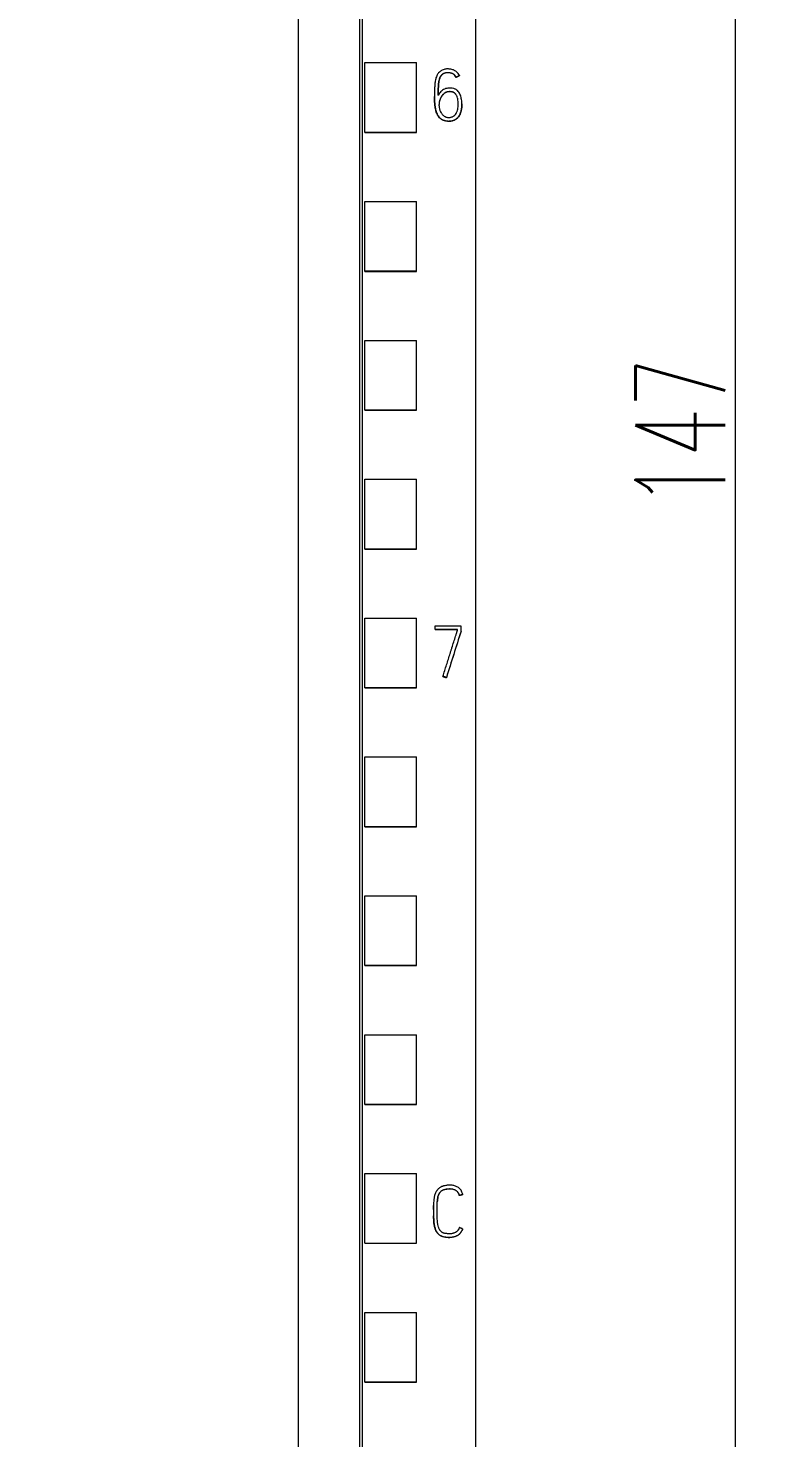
# Model space of a CAD drawing. Header units: millimetres. Extents: x 0 to 594, y 0 to 420.
# Drawn here: x 274.7 to 303.7, y 265.6 to 320.4 of the extents above; entities that cross this region are included whole.
import ezdxf

# ---------------------------------------------------------------- set-up
doc = ezdxf.new("R2010")
doc.units = ezdxf.units.MM
doc.layers.add('1', color=7, linetype='Continuous')
doc.layers.add('106', color=7, linetype='Continuous')
doc.styles.add('latin_extended', font='simplex.shx')
doc.dimstyles.get("Standard").update_dxf_attribs({"dimtxt": 0.18, "dimasz": 0.18, "dimexe": 0.18, "dimexo": 0.0625, "dimgap": 0.09, "dimtad": 0, "dimtih": 1, "dimtoh": 1, "dimdec": 4, "dimzin": 0, "dimdsep": 46, "dimtxsty": 'Standard', "dimcen": 0.09, "dimadec": 0, "dimazin": 0, "dimtfac": 1, "dimtdec": 4, "dimtofl": 0, "dimtmove": 0, "dimatfit": 3, "dimfxl": 1, "dimtolj": 1, "dimtzin": 0, "dimarcsym": 0})

# ---------------------------------------------------------------- blocks, each defined once
blk = doc.blocks.new('_U1')
at = {"layer": '106', "color": 7, "lineweight": 13}
for p, q in [((287.140422, 378.20148), (303.740362, 378.20148)), ((302.240362, 378.20148), (302.240362, 231.20148)), ((290.541157, 231.20148), (303.740362, 231.20148))]:
    blk.add_line(p, q, dxfattribs=at)
at = {"layer": '106', "color": 7, "lineweight": 25}
for points in [[(302.240362, 378.20148), (302.701145, 374.701482), (301.779578, 374.701478)], [(302.240362, 231.20148), (301.779578, 234.701478), (302.701145, 234.701482)]]:
    blk.add_solid(points, dxfattribs=at)
at = {"layer": '106', "color": 7, "linetype": 'Continuous', "lineweight": 18, "insert": (301.854809, 301.777138), "char_height": 3.5, "attachment_point": 7, "rotation": 90, "line_spacing_factor": 0.963855, "style": 'latin_extended'}
blk.add_mtext('\\W0.6447;147', dxfattribs=at)

msp = doc.modelspace()

# ---------------------------------------------------------------- linework, layer by layer
at = {"layer": '1', "color": 7, "linetype": 'Continuous', "lineweight": 13}
for p, q in [((292.14, 365.882), (292.14, 252.464)), ((287.74, 254.786), (287.74, 363.601)), ((287.84, 316.372), (287.84, 319.074)), ((287.84, 319.074), (289.84, 319.074)), ((289.84, 316.372), (289.84, 319.074)), ((291.516, 318.572), (291.516, 318.566)), ((291.388, 318.506), (291.388, 318.5)), ((290.544, 317.768), (290.544, 317.761)), ((291.608, 317.468), (291.608, 317.475)), ((287.84, 316.351), (287.84, 316.372)), ((287.84, 316.372), (289.84, 316.372)), ((289.84, 316.351), (289.84, 316.372)), ((287.84, 316.351), (289.84, 316.351)), ((287.84, 310.97), (287.84, 313.672)), ((287.84, 313.672), (289.84, 313.672)), ((289.84, 310.97), (289.84, 313.672)), ((287.84, 310.951), (287.84, 310.97)), ((287.84, 310.97), (289.84, 310.97)), ((287.84, 310.951), (289.84, 310.951)), ((289.84, 310.951), (289.84, 310.97)), ((287.84, 305.569), (287.84, 308.27)), ((287.84, 308.27), (289.84, 308.27)), ((289.84, 305.569), (289.84, 308.27)), ((287.84, 305.551), (287.84, 305.569)), ((287.84, 305.569), (289.84, 305.569)), ((287.84, 305.551), (289.84, 305.551)), ((289.84, 305.551), (289.84, 305.569)), ((287.84, 300.167), (287.84, 302.869)), ((287.84, 302.869), (289.84, 302.869)), ((289.84, 300.167), (289.84, 302.869)), ((287.84, 300.151), (287.84, 300.167)), ((287.84, 300.167), (289.84, 300.167)), ((287.84, 300.151), (289.84, 300.151)), ((289.84, 300.151), (289.84, 300.167)), ((287.84, 294.766), (287.84, 297.467)), ((287.84, 297.467), (289.84, 297.467)), ((289.84, 294.766), (289.84, 297.467)), ((290.575, 297.023), (290.575, 297.165)), ((290.575, 297.165), (291.574, 297.165)), ((290.575, 297.023), (290.575, 297.017)), ((291.435, 297.023), (290.575, 297.023)), ((290.575, 297.017), (291.435, 297.017)), ((291.435, 296.985), (291.435, 297.023)), ((291.574, 297.165), (291.574, 296.962)), ((291.574, 296.962), (291.574, 296.956)), ((290.872, 295.2), (290.872, 295.194)), ((291.005, 295.156), (291.005, 295.15)), ((287.84, 294.751), (287.84, 294.766)), ((287.84, 294.766), (289.84, 294.766)), ((287.84, 294.751), (289.84, 294.751)), ((289.84, 294.751), (289.84, 294.766)), ((287.84, 289.364), (287.84, 292.066)), ((287.84, 292.066), (289.84, 292.066)), ((289.84, 289.364), (289.84, 292.066)), ((287.84, 289.351), (287.84, 289.364)), ((287.84, 289.364), (289.84, 289.364)), ((287.84, 289.351), (289.84, 289.351)), ((289.84, 289.351), (289.84, 289.364)), ((287.84, 283.963), (287.84, 286.664)), ((287.84, 286.664), (289.84, 286.664)), ((289.84, 283.963), (289.84, 286.664)), ((287.84, 283.951), (287.84, 283.963)), ((287.84, 283.963), (289.84, 283.963)), ((287.84, 283.951), (289.84, 283.951)), ((289.84, 283.951), (289.84, 283.963)), ((287.84, 278.561), (287.84, 281.262)), ((287.84, 281.262), (289.84, 281.262)), ((289.84, 278.561), (289.84, 281.262)), ((287.84, 278.561), (289.84, 278.561)), ((287.84, 278.551), (287.84, 278.561)), ((287.84, 278.551), (289.84, 278.551)), ((289.84, 278.551), (289.84, 278.561)), ((287.84, 273.159), (287.84, 275.86)), ((287.84, 275.86), (289.84, 275.86)), ((289.84, 273.159), (289.84, 275.86)), ((291.503, 275.015), (291.503, 275.008)), ((291.639, 275.048), (291.639, 275.042)), ((290.51, 274.631), (290.51, 274.625)), ((290.51, 274.22), (290.51, 274.214)), ((290.511, 274.423), (290.511, 274.429)), ((291.637, 273.711), (291.637, 273.705)), ((287.84, 273.151), (287.84, 273.159)), ((287.84, 273.159), (289.84, 273.159)), ((287.84, 273.151), (289.84, 273.151)), ((289.84, 273.151), (289.84, 273.159)), ((287.84, 267.758), (287.84, 270.459)), ((287.84, 270.459), (289.84, 270.459)), ((289.84, 267.758), (289.84, 270.459)), ((287.84, 267.758), (289.84, 267.758)), ((287.84, 267.751), (287.84, 267.758)), ((287.84, 267.751), (289.84, 267.751)), ((289.84, 267.751), (289.84, 267.758))]:
    msp.add_line(p, q, dxfattribs=at)
for centre, major_axis, ratio, start_param, end_param in [((295.08, 246.354), (313.459, 998.518), 0.017697, 1.525648, 1.527459), ((295.123, 245.825), (315.11, 1003.805), 0.017792, 1.525423, 1.527225)]:
    msp.add_ellipse(centre, major_axis=major_axis, ratio=ratio, start_param=start_param, end_param=end_param, dxfattribs=at)
for points, knots in [([(287.64, 254.501), (287.64, 257.842), (287.64, 265.807), (287.64, 278.446), (287.64, 293.933), (287.64, 308.227), (287.64, 322.437), (287.64, 337.003), (287.64, 351.173), (287.64, 360.743), (287.64, 363.787)], [0, 0, 0, 0, 0.091483, 0.21812, 0.346206, 0.515858, 0.610111, 0.736264, 0.916066, 1, 1, 1, 1]), ([(285.24, 360.722), (285.24, 358.699), (285.24, 350.15), (285.24, 337.003), (285.24, 322.437), (285.24, 308.227), (285.24, 293.933), (285.24, 278.446), (285.24, 265.688), (285.24, 256.806), (285.24, 252.549), (285.24, 251.751)], [0, 0, 0, 0, 0.055935, 0.236292, 0.362833, 0.457376, 0.627551, 0.756032, 0.883059, 0.978086, 1, 1, 1, 1]), ([(291.516, 318.572), (291.501, 318.597), (291.485, 318.621), (291.459, 318.655), (291.449, 318.666), (291.43, 318.688), (291.419, 318.698), (291.387, 318.727), (291.364, 318.744), (291.326, 318.766), (291.314, 318.772), (291.287, 318.784), (291.274, 318.79), (291.233, 318.804), (291.205, 318.811), (291.162, 318.819), (291.148, 318.821), (291.119, 318.824), (291.105, 318.826), (291.061, 318.828), (291.033, 318.828), (290.99, 318.824), (290.975, 318.822), (290.947, 318.817), (290.933, 318.814), (290.89, 318.803), (290.863, 318.793), (290.825, 318.773), (290.812, 318.766), (290.788, 318.75), (290.776, 318.741), (290.742, 318.714), (290.721, 318.694), (290.693, 318.661), (290.684, 318.65), (290.667, 318.626), (290.659, 318.614), (290.638, 318.577), (290.626, 318.551), (290.605, 318.496), (290.597, 318.469), (290.583, 318.413), (290.578, 318.385), (290.569, 318.329), (290.565, 318.3), (290.556, 318.215), (290.552, 318.158), (290.547, 318.043), (290.546, 317.986), (290.544, 317.813), (290.543, 317.698), (290.549, 317.555), (290.55, 317.527), (290.554, 317.47), (290.557, 317.441), (290.566, 317.356), (290.575, 317.299), (290.591, 317.229), (290.595, 317.215), (290.603, 317.187), (290.607, 317.173), (290.621, 317.132), (290.632, 317.105), (290.65, 317.066), (290.656, 317.053), (290.67, 317.028), (290.678, 317.015), (290.702, 316.979), (290.72, 316.956), (290.75, 316.925), (290.761, 316.915), (290.783, 316.897), (290.795, 316.888), (290.831, 316.864), (290.857, 316.851), (290.897, 316.834), (290.911, 316.829), (290.938, 316.819), (290.952, 316.815), (290.994, 316.805), (291.023, 316.8), (291.066, 316.796), (291.081, 316.796), (291.11, 316.795), (291.124, 316.796), (291.168, 316.799), (291.196, 316.803), (291.238, 316.813), (291.252, 316.817), (291.28, 316.827), (291.293, 316.832), (291.333, 316.85), (291.358, 316.864), (291.394, 316.888), (291.406, 316.897), (291.428, 316.916), (291.439, 316.926), (291.47, 316.956), (291.488, 316.979), (291.511, 317.015), (291.519, 317.028), (291.532, 317.054), (291.538, 317.067), (291.555, 317.107), (291.563, 317.135), (291.574, 317.176), (291.578, 317.191), (291.584, 317.219), (291.586, 317.233), (291.593, 317.276), (291.597, 317.305), (291.606, 317.391), (291.609, 317.448), (291.607, 317.534), (291.605, 317.563), (291.598, 317.62), (291.593, 317.649), (291.581, 317.706), (291.574, 317.734), (291.556, 317.79), (291.545, 317.817), (291.52, 317.87), (291.506, 317.895), (291.473, 317.943), (291.454, 317.965), (291.422, 317.995), (291.41, 318.004), (291.386, 318.021), (291.374, 318.029), (291.348, 318.042), (291.334, 318.048), (291.307, 318.059), (291.293, 318.064), (291.251, 318.075), (291.222, 318.08), (291.178, 318.084), (291.163, 318.085), (291.134, 318.085), (291.119, 318.085), (291.075, 318.083), (291.046, 318.079), (291.003, 318.069), (290.989, 318.065), (290.962, 318.056), (290.948, 318.05), (290.908, 318.032), (290.883, 318.018), (290.847, 317.993), (290.835, 317.985), (290.812, 317.966), (290.801, 317.956), (290.77, 317.926), (290.751, 317.904), (290.716, 317.857), (290.7, 317.832), (290.686, 317.806)], [0, 0, 0, 0, 0.015625, 0.015625, 0.023438, 0.023438, 0.03125, 0.03125, 0.046875, 0.046875, 0.054688, 0.054688, 0.0625, 0.0625, 0.078125, 0.078125, 0.085938, 0.085938, 0.09375, 0.09375, 0.109375, 0.109375, 0.117188, 0.117188, 0.125, 0.125, 0.140625, 0.140625, 0.148438, 0.148438, 0.15625, 0.15625, 0.171875, 0.171875, 0.179688, 0.179688, 0.1875, 0.1875, 0.203125, 0.203125, 0.21875, 0.21875, 0.234375, 0.234375, 0.25, 0.25, 0.28125, 0.28125, 0.3125, 0.3125, 0.375, 0.375, 0.390625, 0.390625, 0.40625, 0.40625, 0.4375, 0.4375, 0.445313, 0.445313, 0.453125, 0.453125, 0.46875, 0.46875, 0.476563, 0.476563, 0.484375, 0.484375, 0.5, 0.5, 0.507813, 0.507813, 0.515625, 0.515625, 0.53125, 0.53125, 0.539063, 0.539063, 0.546875, 0.546875, 0.5625, 0.5625, 0.570313, 0.570313, 0.578125, 0.578125, 0.59375, 0.59375, 0.601563, 0.601563, 0.609375, 0.609375, 0.625, 0.625, 0.632813, 0.632813, 0.640625, 0.640625, 0.65625, 0.65625, 0.664063, 0.664063, 0.671875, 0.671875, 0.6875, 0.6875, 0.695313, 0.695313, 0.703125, 0.703125, 0.71875, 0.71875, 0.75, 0.75, 0.765625, 0.765625, 0.78125, 0.78125, 0.796875, 0.796875, 0.8125, 0.8125, 0.828125, 0.828125, 0.84375, 0.84375, 0.851563, 0.851563, 0.859375, 0.859375, 0.867188, 0.867188, 0.875, 0.875, 0.890625, 0.890625, 0.898438, 0.898438, 0.90625, 0.90625, 0.921875, 0.921875, 0.929688, 0.929688, 0.9375, 0.9375, 0.953125, 0.953125, 0.960938, 0.960938, 0.96875, 0.96875, 0.984375, 0.984375, 1, 1, 1, 1]), ([(290.686, 317.806), (290.686, 317.867), (290.687, 317.928), (290.689, 318.019), (290.69, 318.049), (290.692, 318.11), (290.694, 318.14), (290.697, 318.201), (290.7, 318.231), (290.707, 318.292), (290.711, 318.322), (290.72, 318.367), (290.724, 318.382), (290.731, 318.412), (290.735, 318.427), (290.749, 318.471), (290.761, 318.5), (290.779, 318.533), (290.783, 318.54), (290.791, 318.553), (290.795, 318.56), (290.809, 318.579), (290.819, 318.591), (290.835, 318.607), (290.841, 318.613), (290.852, 318.623), (290.858, 318.628), (290.877, 318.642), (290.891, 318.65), (290.911, 318.66), (290.919, 318.663), (290.933, 318.668), (290.941, 318.67), (290.963, 318.677), (290.978, 318.68), (291.009, 318.685), (291.024, 318.687), (291.055, 318.688), (291.07, 318.689), (291.102, 318.688), (291.117, 318.686), (291.147, 318.682), (291.17, 318.678), (291.192, 318.671), (291.207, 318.666), (291.214, 318.663), (291.236, 318.654), (291.25, 318.648), (291.277, 318.632), (291.289, 318.623), (291.308, 318.609), (291.314, 318.604), (291.325, 318.593), (291.331, 318.588), (291.346, 318.571), (291.356, 318.559), (291.373, 318.533), (291.381, 318.52), (291.388, 318.506)], [0, 0, 0, 0, 0.125, 0.125, 0.1875, 0.1875, 0.25, 0.25, 0.3125, 0.3125, 0.375, 0.375, 0.40625, 0.40625, 0.4375, 0.4375, 0.5, 0.5, 0.515625, 0.515625, 0.53125, 0.53125, 0.5625, 0.5625, 0.578125, 0.578125, 0.59375, 0.59375, 0.625, 0.625, 0.640625, 0.640625, 0.65625, 0.65625, 0.6875, 0.6875, 0.71875, 0.71875, 0.75, 0.75, 0.78125, 0.78125, 0.8125, 0.828125, 0.828125, 0.84375, 0.84375, 0.875, 0.875, 0.90625, 0.90625, 0.921875, 0.921875, 0.9375, 0.9375, 0.96875, 0.96875, 1, 1, 1, 1]), ([(291.388, 318.5), (291.374, 318.527), (291.357, 318.553), (291.331, 318.581), (291.326, 318.586), (291.315, 318.597), (291.309, 318.602), (291.29, 318.617), (291.265, 318.634), (291.237, 318.648), (291.209, 318.66), (291.194, 318.665), (291.164, 318.673), (291.149, 318.676), (291.118, 318.68), (291.103, 318.681), (291.057, 318.683), (291.026, 318.681), (290.98, 318.674), (290.965, 318.671), (290.935, 318.663), (290.921, 318.658), (290.9, 318.648), (290.893, 318.644), (290.879, 318.636), (290.873, 318.632), (290.854, 318.619), (290.836, 318.603), (290.821, 318.586), (290.811, 318.574), (290.806, 318.568), (290.792, 318.549), (290.784, 318.536), (290.769, 318.509), (290.763, 318.495), (290.751, 318.467), (290.745, 318.452), (290.731, 318.408), (290.724, 318.379), (290.712, 318.319), (290.707, 318.289), (290.7, 318.228), (290.698, 318.198), (290.694, 318.137), (290.692, 318.106), (290.69, 318.045), (290.689, 318.014), (290.687, 317.922), (290.686, 317.861), (290.686, 317.8)], [0, 0, 0, 0, 0.0625, 0.0625, 0.078125, 0.078125, 0.09375, 0.09375, 0.125, 0.15625, 0.15625, 0.1875, 0.1875, 0.21875, 0.21875, 0.25, 0.25, 0.3125, 0.3125, 0.34375, 0.34375, 0.375, 0.375, 0.390625, 0.390625, 0.40625, 0.40625, 0.4375, 0.453125, 0.453125, 0.46875, 0.46875, 0.5, 0.5, 0.53125, 0.53125, 0.5625, 0.5625, 0.625, 0.625, 0.6875, 0.6875, 0.75, 0.75, 0.8125, 0.8125, 0.875, 0.875, 1, 1, 1, 1]), ([(291.608, 317.469), (291.608, 317.423), (291.605, 317.377), (291.597, 317.302), (291.594, 317.274), (291.587, 317.231), (291.584, 317.217), (291.578, 317.188), (291.575, 317.174), (291.564, 317.132), (291.556, 317.104), (291.539, 317.064), (291.533, 317.051), (291.52, 317.025), (291.513, 317.012), (291.49, 316.975), (291.472, 316.953), (291.442, 316.922), (291.431, 316.912), (291.409, 316.893), (291.397, 316.884), (291.361, 316.859), (291.336, 316.845), (291.296, 316.827), (291.283, 316.822), (291.255, 316.812), (291.241, 316.808), (291.199, 316.797), (291.17, 316.793), (291.127, 316.79), (291.112, 316.789), (291.083, 316.789), (291.069, 316.79), (291.025, 316.794), (290.997, 316.799), (290.954, 316.809), (290.94, 316.813), (290.913, 316.822), (290.899, 316.827), (290.859, 316.843), (290.834, 316.857), (290.803, 316.876), (290.797, 316.88), (290.785, 316.889), (290.78, 316.893), (290.763, 316.907), (290.752, 316.917), (290.721, 316.948), (290.704, 316.97), (290.68, 317.007), (290.672, 317.019), (290.658, 317.045), (290.651, 317.057), (290.633, 317.097), (290.622, 317.123), (290.604, 317.178), (290.596, 317.206), (290.582, 317.262), (290.576, 317.29), (290.567, 317.347), (290.559, 317.404), (290.554, 317.461), (290.55, 317.519), (290.549, 317.547), (290.545, 317.638), (290.544, 317.699), (290.544, 317.761)], [0, 0, 0, 0, 0.061961, 0.061961, 0.100808, 0.100808, 0.120232, 0.120232, 0.139655, 0.139655, 0.178502, 0.178502, 0.197926, 0.197926, 0.217349, 0.217349, 0.256196, 0.256196, 0.27562, 0.27562, 0.295043, 0.295043, 0.33389, 0.33389, 0.353314, 0.353314, 0.372737, 0.372737, 0.411584, 0.411584, 0.431008, 0.431008, 0.450431, 0.450431, 0.489278, 0.489278, 0.508702, 0.508702, 0.528125, 0.528125, 0.566972, 0.566972, 0.576684, 0.576684, 0.586396, 0.586396, 0.605819, 0.605819, 0.644666, 0.644666, 0.66409, 0.66409, 0.683513, 0.683513, 0.72236, 0.72236, 0.761207, 0.761207, 0.800054, 0.800054, 0.838901, 0.877748, 0.877748, 0.916595, 0.916595, 1, 1, 1, 1]), ([(290.959, 317.9), (290.985, 317.914), (291.013, 317.925), (291.055, 317.935), (291.07, 317.938), (291.099, 317.942), (291.128, 317.944), (291.158, 317.944), (291.187, 317.942), (291.202, 317.941), (291.231, 317.936), (291.245, 317.932), (291.273, 317.923), (291.287, 317.917), (291.313, 317.903), (291.324, 317.895), (291.347, 317.875), (291.357, 317.865), (291.375, 317.842), (291.384, 317.83), (291.399, 317.805), (291.405, 317.791), (291.423, 317.751), (291.433, 317.723), (291.443, 317.681), (291.446, 317.667), (291.452, 317.638), (291.454, 317.624), (291.459, 317.58), (291.461, 317.551), (291.463, 317.493), (291.464, 317.464), (291.462, 317.377), (291.457, 317.319), (291.439, 317.233), (291.432, 317.204), (291.417, 317.163), (291.411, 317.149), (291.399, 317.123), (291.392, 317.11), (291.368, 317.072), (291.35, 317.05), (291.324, 317.024), (291.318, 317.019), (291.307, 317.009), (291.301, 317.005), (291.284, 316.992), (291.272, 316.984), (291.246, 316.97), (291.233, 316.964), (291.205, 316.953), (291.177, 316.945), (291.148, 316.94), (291.119, 316.938), (291.104, 316.937), (291.074, 316.939), (291.06, 316.94), (291.031, 316.946), (291.017, 316.95), (290.975, 316.964), (290.949, 316.977), (290.912, 317.002), (290.9, 317.011), (290.878, 317.03), (290.856, 317.05), (290.837, 317.072), (290.819, 317.095), (290.81, 317.107), (290.786, 317.144), (290.772, 317.17), (290.755, 317.21), (290.75, 317.224), (290.741, 317.252), (290.737, 317.266), (290.727, 317.309), (290.723, 317.337), (290.719, 317.381), (290.718, 317.395), (290.718, 317.425), (290.718, 317.439), (290.72, 317.483), (290.724, 317.512), (290.735, 317.569), (290.742, 317.598), (290.756, 317.639), (290.762, 317.653), (290.773, 317.68), (290.779, 317.693), (290.799, 317.732), (290.815, 317.757), (290.84, 317.792), (290.849, 317.803), (290.868, 317.826), (290.879, 317.836), (290.91, 317.867), (290.933, 317.885), (290.959, 317.9)], [0, 0, 0, 0, 0.03125, 0.03125, 0.046875, 0.046875, 0.0625, 0.078125, 0.078125, 0.09375, 0.09375, 0.109375, 0.109375, 0.125, 0.125, 0.140625, 0.140625, 0.15625, 0.15625, 0.171875, 0.171875, 0.1875, 0.1875, 0.21875, 0.21875, 0.234375, 0.234375, 0.25, 0.25, 0.28125, 0.28125, 0.3125, 0.3125, 0.375, 0.375, 0.40625, 0.40625, 0.421875, 0.421875, 0.4375, 0.4375, 0.46875, 0.46875, 0.476563, 0.476563, 0.484375, 0.484375, 0.5, 0.5, 0.515625, 0.515625, 0.53125, 0.546875, 0.546875, 0.5625, 0.5625, 0.578125, 0.578125, 0.59375, 0.59375, 0.625, 0.625, 0.640625, 0.640625, 0.65625, 0.671875, 0.671875, 0.6875, 0.6875, 0.71875, 0.71875, 0.734375, 0.734375, 0.75, 0.75, 0.78125, 0.78125, 0.796875, 0.796875, 0.8125, 0.8125, 0.84375, 0.84375, 0.875, 0.875, 0.890625, 0.890625, 0.90625, 0.90625, 0.9375, 0.9375, 0.953125, 0.953125, 0.96875, 0.96875, 1, 1, 1, 1]), ([(290.959, 317.893), (290.933, 317.879), (290.91, 317.861), (290.879, 317.831), (290.869, 317.82), (290.849, 317.798), (290.84, 317.786), (290.815, 317.751), (290.799, 317.726), (290.779, 317.687), (290.773, 317.674), (290.762, 317.647), (290.756, 317.633), (290.742, 317.591), (290.735, 317.563), (290.727, 317.52), (290.724, 317.506), (290.721, 317.477), (290.72, 317.462), (290.718, 317.437), (290.718, 317.426), (290.718, 317.416)], [0, 0, 0, 0, 0.157122, 0.157122, 0.235682, 0.235682, 0.314243, 0.314243, 0.471365, 0.471365, 0.549925, 0.549925, 0.628486, 0.628486, 0.785608, 0.785608, 0.864168, 0.864168, 0.942729, 0.942729, 1, 1, 1, 1]), ([(291.38, 317.828), (291.375, 317.835), (291.37, 317.842), (291.356, 317.86), (291.346, 317.87), (291.329, 317.884), (291.323, 317.889), (291.311, 317.897), (291.305, 317.901), (291.286, 317.912), (291.272, 317.917), (291.244, 317.926), (291.23, 317.93), (291.201, 317.935), (291.187, 317.936), (291.157, 317.938), (291.143, 317.938), (291.099, 317.936), (291.07, 317.933), (291.027, 317.922), (291.013, 317.918), (290.992, 317.91), (290.986, 317.907), (290.972, 317.9), (290.966, 317.897), (290.959, 317.893)], [0, 0, 0, 0, 0.053837, 0.053837, 0.148453, 0.148453, 0.195761, 0.195761, 0.243069, 0.243069, 0.337686, 0.337686, 0.432302, 0.432302, 0.526918, 0.526918, 0.621535, 0.621535, 0.810767, 0.810767, 0.905384, 0.905384, 0.952692, 0.952692, 1, 1, 1, 1]), ([(290.872, 295.2), (290.919, 295.349), (290.966, 295.498), (291.036, 295.721), (291.059, 295.795), (291.106, 295.944), (291.129, 296.019), (291.164, 296.13), (291.176, 296.167), (291.199, 296.242), (291.211, 296.279), (291.246, 296.39), (291.27, 296.465), (291.316, 296.613), (291.34, 296.688), (291.375, 296.799), (291.387, 296.836), (291.405, 296.892), (291.411, 296.911), (291.42, 296.938), (291.423, 296.948), (291.429, 296.966), (291.432, 296.975), (291.435, 296.985)], [0, 0, 0, 0, 0.25, 0.25, 0.375, 0.375, 0.5, 0.5, 0.5625, 0.5625, 0.625, 0.625, 0.75, 0.75, 0.875, 0.875, 0.9375, 0.9375, 0.96875, 0.96875, 0.984375, 0.984375, 1, 1, 1, 1]), ([(291.639, 275.048), (291.63, 275.09), (291.618, 275.131), (291.594, 275.179), (291.589, 275.188), (291.578, 275.207), (291.572, 275.216), (291.553, 275.242), (291.538, 275.258), (291.515, 275.28), (291.507, 275.287), (291.49, 275.3), (291.481, 275.307), (291.454, 275.325), (291.436, 275.336), (291.398, 275.355), (291.378, 275.364), (291.338, 275.379), (291.317, 275.385), (291.255, 275.401), (291.212, 275.407), (291.148, 275.409), (291.126, 275.409), (291.083, 275.408), (291.041, 275.404), (290.999, 275.398), (290.957, 275.39), (290.936, 275.386), (290.905, 275.378), (290.894, 275.376), (290.874, 275.369), (290.864, 275.366), (290.833, 275.355), (290.813, 275.347), (290.776, 275.327), (290.757, 275.316), (290.731, 275.297), (290.723, 275.29), (290.706, 275.276), (290.698, 275.269), (290.675, 275.246), (290.661, 275.23), (290.641, 275.205), (290.635, 275.197), (290.622, 275.179), (290.616, 275.17), (290.599, 275.143), (290.589, 275.124), (290.571, 275.085), (290.563, 275.065), (290.549, 275.024), (290.543, 275.003), (290.534, 274.961), (290.53, 274.941), (290.52, 274.877), (290.516, 274.835), (290.511, 274.75), (290.51, 274.708), (290.51, 274.622), (290.51, 274.58), (290.511, 274.494), (290.511, 274.409), (290.51, 274.324), (290.51, 274.238), (290.51, 274.196), (290.512, 274.068), (290.515, 273.982), (290.53, 273.876), (290.534, 273.855), (290.543, 273.813), (290.553, 273.771), (290.566, 273.73), (290.581, 273.69), (290.589, 273.67), (290.608, 273.631), (290.619, 273.612), (290.641, 273.576), (290.654, 273.559), (290.681, 273.526), (290.696, 273.51), (290.728, 273.481), (290.746, 273.469), (290.782, 273.446), (290.802, 273.437), (290.842, 273.42), (290.862, 273.413), (290.903, 273.402), (290.924, 273.397), (290.966, 273.389), (290.988, 273.386), (291.052, 273.379), (291.094, 273.377), (291.158, 273.379), (291.179, 273.381), (291.222, 273.386), (291.243, 273.389), (291.307, 273.402), (291.348, 273.414), (291.397, 273.435), (291.407, 273.44), (291.426, 273.45), (291.436, 273.455), (291.463, 273.472), (291.481, 273.485), (291.513, 273.512), (291.529, 273.527), (291.55, 273.551), (291.557, 273.559), (291.57, 273.576), (291.589, 273.603), (291.605, 273.631), (291.623, 273.67), (291.63, 273.69), (291.637, 273.711)], [0, 0, 0, 0, 0.03125, 0.03125, 0.039063, 0.039063, 0.046875, 0.046875, 0.0625, 0.0625, 0.070313, 0.070313, 0.078125, 0.078125, 0.09375, 0.09375, 0.109375, 0.109375, 0.125, 0.125, 0.15625, 0.15625, 0.171875, 0.171875, 0.1875, 0.203125, 0.203125, 0.21875, 0.21875, 0.226562, 0.226562, 0.234375, 0.234375, 0.25, 0.25, 0.265625, 0.265625, 0.273437, 0.273437, 0.28125, 0.28125, 0.296875, 0.296875, 0.304687, 0.304687, 0.3125, 0.3125, 0.328125, 0.328125, 0.34375, 0.34375, 0.359375, 0.359375, 0.375, 0.375, 0.40625, 0.40625, 0.4375, 0.4375, 0.46875, 0.46875, 0.5, 0.53125, 0.53125, 0.5625, 0.5625, 0.625, 0.625, 0.640625, 0.640625, 0.65625, 0.671875, 0.671875, 0.6875, 0.6875, 0.703125, 0.703125, 0.71875, 0.71875, 0.734375, 0.734375, 0.75, 0.75, 0.765625, 0.765625, 0.78125, 0.78125, 0.796875, 0.796875, 0.8125, 0.8125, 0.84375, 0.84375, 0.859375, 0.859375, 0.875, 0.875, 0.90625, 0.90625, 0.914062, 0.914062, 0.921875, 0.921875, 0.9375, 0.9375, 0.953125, 0.953125, 0.960937, 0.960937, 0.96875, 0.984375, 0.984375, 1, 1, 1, 1]), ([(291.506, 273.758), (291.495, 273.725), (291.481, 273.694), (291.457, 273.658), (291.452, 273.651), (291.441, 273.638), (291.435, 273.631), (291.418, 273.613), (291.405, 273.602), (291.384, 273.586), (291.377, 273.581), (291.362, 273.572), (291.354, 273.568), (291.332, 273.556), (291.316, 273.549), (291.292, 273.541), (291.284, 273.538), (291.267, 273.533), (291.259, 273.531), (291.233, 273.526), (291.216, 273.523), (291.166, 273.518), (291.131, 273.518), (291.08, 273.52), (291.063, 273.521), (291.029, 273.522), (291.011, 273.523), (290.977, 273.526), (290.96, 273.529), (290.927, 273.535), (290.91, 273.539), (290.886, 273.549), (290.878, 273.552), (290.862, 273.561), (290.855, 273.565), (290.833, 273.579), (290.82, 273.59), (290.801, 273.608), (290.795, 273.614), (290.783, 273.627), (290.777, 273.634), (290.761, 273.655), (290.751, 273.669), (290.733, 273.698), (290.725, 273.714), (290.71, 273.746), (290.691, 273.794), (290.678, 273.844), (290.669, 273.895), (290.667, 273.913), (290.662, 273.947), (290.661, 273.964), (290.653, 274.051), (290.652, 274.12), (290.651, 274.224), (290.652, 274.258), (290.652, 274.327), (290.652, 274.396), (290.652, 274.466), (290.652, 274.535), (290.651, 274.569), (290.651, 274.639), (290.651, 274.673), (290.652, 274.742), (290.653, 274.777), (290.659, 274.846), (290.663, 274.88), (290.672, 274.932), (290.675, 274.949), (290.683, 274.982), (290.688, 274.999), (290.705, 275.047), (290.72, 275.078), (290.744, 275.115), (290.749, 275.122), (290.759, 275.136), (290.765, 275.142), (290.782, 275.162), (290.795, 275.174), (290.815, 275.19), (290.822, 275.195), (290.837, 275.205), (290.844, 275.209), (290.867, 275.221), (290.883, 275.228), (290.908, 275.236), (290.916, 275.239), (290.933, 275.243), (290.941, 275.245), (290.967, 275.25), (290.984, 275.253), (291.018, 275.258), (291.035, 275.26), (291.069, 275.264), (291.103, 275.266), (291.138, 275.267), (291.172, 275.266), (291.19, 275.265), (291.241, 275.258), (291.275, 275.25), (291.324, 275.231), (291.339, 275.224), (291.37, 275.208), (291.384, 275.199), (291.405, 275.184), (291.412, 275.178), (291.425, 275.167), (291.431, 275.161), (291.449, 275.142), (291.459, 275.128), (291.473, 275.105), (291.477, 275.097), (291.484, 275.081), (291.487, 275.073), (291.496, 275.049), (291.5, 275.032), (291.503, 275.015)], [0, 0, 0, 0, 0.03125, 0.03125, 0.039062, 0.039062, 0.046875, 0.046875, 0.0625, 0.0625, 0.070312, 0.070312, 0.078125, 0.078125, 0.09375, 0.09375, 0.101562, 0.101562, 0.109375, 0.109375, 0.125, 0.125, 0.15625, 0.15625, 0.171875, 0.171875, 0.1875, 0.1875, 0.203125, 0.203125, 0.21875, 0.21875, 0.226562, 0.226562, 0.234375, 0.234375, 0.25, 0.25, 0.257812, 0.257812, 0.265625, 0.265625, 0.28125, 0.28125, 0.296875, 0.296875, 0.3125, 0.34375, 0.34375, 0.359375, 0.359375, 0.375, 0.375, 0.4375, 0.4375, 0.46875, 0.46875, 0.5, 0.53125, 0.53125, 0.5625, 0.5625, 0.59375, 0.59375, 0.625, 0.625, 0.65625, 0.65625, 0.671875, 0.671875, 0.6875, 0.6875, 0.71875, 0.71875, 0.726562, 0.726562, 0.734375, 0.734375, 0.75, 0.75, 0.757812, 0.757812, 0.765625, 0.765625, 0.78125, 0.78125, 0.789062, 0.789062, 0.796875, 0.796875, 0.8125, 0.8125, 0.828125, 0.828125, 0.84375, 0.859375, 0.859375, 0.875, 0.875, 0.90625, 0.90625, 0.921875, 0.921875, 0.9375, 0.9375, 0.945312, 0.945312, 0.953125, 0.953125, 0.96875, 0.96875, 0.976562, 0.976562, 0.984375, 0.984375, 1, 1, 1, 1]), ([(291.503, 275.008), (291.5, 275.026), (291.496, 275.043), (291.487, 275.067), (291.484, 275.075), (291.477, 275.091), (291.473, 275.099), (291.459, 275.122), (291.449, 275.136), (291.431, 275.154), (291.425, 275.16), (291.412, 275.172), (291.405, 275.178), (291.384, 275.193), (291.369, 275.202), (291.339, 275.218), (291.323, 275.226), (291.273, 275.244), (291.24, 275.252), (291.188, 275.259), (291.171, 275.26), (291.136, 275.261), (291.101, 275.26), (291.067, 275.257), (291.032, 275.254), (291.015, 275.251), (290.981, 275.247), (290.964, 275.244), (290.93, 275.236), (290.913, 275.232), (290.88, 275.22), (290.864, 275.214), (290.841, 275.201), (290.833, 275.197), (290.819, 275.187), (290.812, 275.182), (290.792, 275.165), (290.78, 275.153), (290.763, 275.134), (290.757, 275.127), (290.747, 275.113), (290.742, 275.106), (290.728, 275.084), (290.72, 275.069), (290.708, 275.045), (290.705, 275.038), (290.699, 275.021), (290.695, 275.013), (290.681, 274.972), (290.674, 274.939), (290.662, 274.871), (290.658, 274.837), (290.655, 274.788), (290.654, 274.774), (290.653, 274.76)], [0, 0, 0, 0, 0.040261, 0.040261, 0.060391, 0.060391, 0.080522, 0.080522, 0.120783, 0.120783, 0.140913, 0.140913, 0.161044, 0.161044, 0.201304, 0.201304, 0.241565, 0.241565, 0.322087, 0.322087, 0.362348, 0.362348, 0.402609, 0.44287, 0.44287, 0.483131, 0.483131, 0.523392, 0.523392, 0.563652, 0.563652, 0.603913, 0.603913, 0.624044, 0.624044, 0.644174, 0.644174, 0.684435, 0.684435, 0.704566, 0.704566, 0.724696, 0.724696, 0.764957, 0.764957, 0.785087, 0.785087, 0.805218, 0.805218, 0.88574, 0.88574, 0.966261, 0.966261, 1, 1, 1, 1]), ([(290.511, 274.423), (290.511, 274.458), (290.51, 274.493), (290.51, 274.56), (290.51, 274.592), (290.51, 274.624)], [0, 0, 0, 0, 0.523931, 0.523931, 1, 1, 1, 1]), ([(291.637, 273.705), (291.624, 273.663), (291.606, 273.625), (291.577, 273.58), (291.571, 273.572), (291.558, 273.554), (291.551, 273.546), (291.53, 273.522), (291.515, 273.507), (291.482, 273.48), (291.465, 273.467), (291.438, 273.45), (291.428, 273.445), (291.409, 273.435), (291.399, 273.43), (291.37, 273.417), (291.35, 273.41), (291.309, 273.397), (291.288, 273.392), (291.246, 273.383), (291.225, 273.38), (291.183, 273.375), (291.141, 273.372), (291.098, 273.372), (291.055, 273.373), (291.034, 273.375), (290.97, 273.382), (290.928, 273.389), (290.867, 273.405), (290.847, 273.412), (290.817, 273.424), (290.807, 273.428), (290.787, 273.438), (290.778, 273.443), (290.75, 273.459), (290.733, 273.472), (290.708, 273.493), (290.7, 273.5), (290.685, 273.516), (290.678, 273.524), (290.657, 273.548), (290.644, 273.566), (290.621, 273.602), (290.611, 273.621), (290.591, 273.659), (290.583, 273.679), (290.567, 273.719), (290.561, 273.74), (290.543, 273.801), (290.534, 273.843), (290.525, 273.907), (290.522, 273.928), (290.518, 273.971), (290.513, 274.035), (290.511, 274.1), (290.51, 274.166), (290.51, 274.19), (290.51, 274.214)], [0, 0, 0, 0, 0.068688, 0.068688, 0.08586, 0.08586, 0.103033, 0.103033, 0.137377, 0.137377, 0.171721, 0.171721, 0.188893, 0.188893, 0.206065, 0.206065, 0.240409, 0.240409, 0.274754, 0.274754, 0.309098, 0.309098, 0.343442, 0.377786, 0.377786, 0.41213, 0.41213, 0.480819, 0.480819, 0.515163, 0.515163, 0.532335, 0.532335, 0.549507, 0.549507, 0.583851, 0.583851, 0.601023, 0.601023, 0.618196, 0.618196, 0.65254, 0.65254, 0.686884, 0.686884, 0.721228, 0.721228, 0.755572, 0.755572, 0.824261, 0.824261, 0.858605, 0.858605, 0.892949, 0.961638, 0.961638, 1, 1, 1, 1])]:
    msp.add_open_spline(points, degree=3, knots=knots, dxfattribs=at)
for points, weights in [([(291.388, 318.506), (291.452, 318.539), (291.516, 318.572)], [0.500000084253, 0.499999915747, 0.500000084253]), ([(291.516, 318.566), (291.452, 318.533), (291.388, 318.5)], [0.499999905002, 0.500000094998, 0.499999905002]), ([(291.005, 295.156), (290.939, 295.178), (290.872, 295.2)], [0.499999642085, 0.500000357915, 0.499999642085]), ([(290.872, 295.194), (290.939, 295.172), (291.005, 295.15)], [0.500000441355, 0.499999558645, 0.500000441355]), ([(291.503, 275.015), (291.571, 275.031), (291.639, 275.048)], [0.499997427626, 0.500002572374, 0.499997427626]), ([(291.639, 275.042), (291.571, 275.025), (291.503, 275.008)], [0.499999652994, 0.500000347006, 0.499999652994]), ([(291.637, 273.711), (291.571, 273.734), (291.506, 273.758)], [0.500000119721, 0.499999880279, 0.500000119721])]:
    msp.add_rational_spline(points, weights, degree=2, dxfattribs=at)

# ---------------------------------------------------------------- dimensions: what is measured, and where the dimension line sits
at = {"layer": '106', "color": 7, "linetype": 'Continuous', "lineweight": 18}
dim = msp.add_linear_dim(base=(302.24, 231.201), p1=(274.74, 378.201), p2=(274.911, 231.201), angle=90, dimstyle='Standard', override={"dimtxt": 3.5, "dimasz": 3.5, "dimexe": 1.5, "dimexo": 0, "dimgap": 1.75, "dimtad": 1, "dimtih": 0, "dimtoh": 0, "dimdec": 1, "dimlfac": 1, "dimzin": 8, "dimdsep": 44, "dimlunit": 2, "dimtxsty": 'latin_extended', "dimsah": 1, "dimse1": 0, "dimse2": 0, "dimsd1": 0, "dimsd2": 0, "dimclrd": 7, "dimclre": 7, "dimclrt": 7, "dimtol": 0, "dimtm": -0.2, "dimtfac": 0.714286, "dimtdec": 2, "dimtofl": 1, "dimtmove": 0, "dimtzin": 8, "dimlwd": 13, "dimlwe": 13}, dxfattribs=at)
dim.commit()
dim.dimension.update_dxf_attribs({"geometry": '_U1', "text_midpoint": (302.24, 304.701), "dimtype": 160})

doc.saveas('drawing.dxf')
